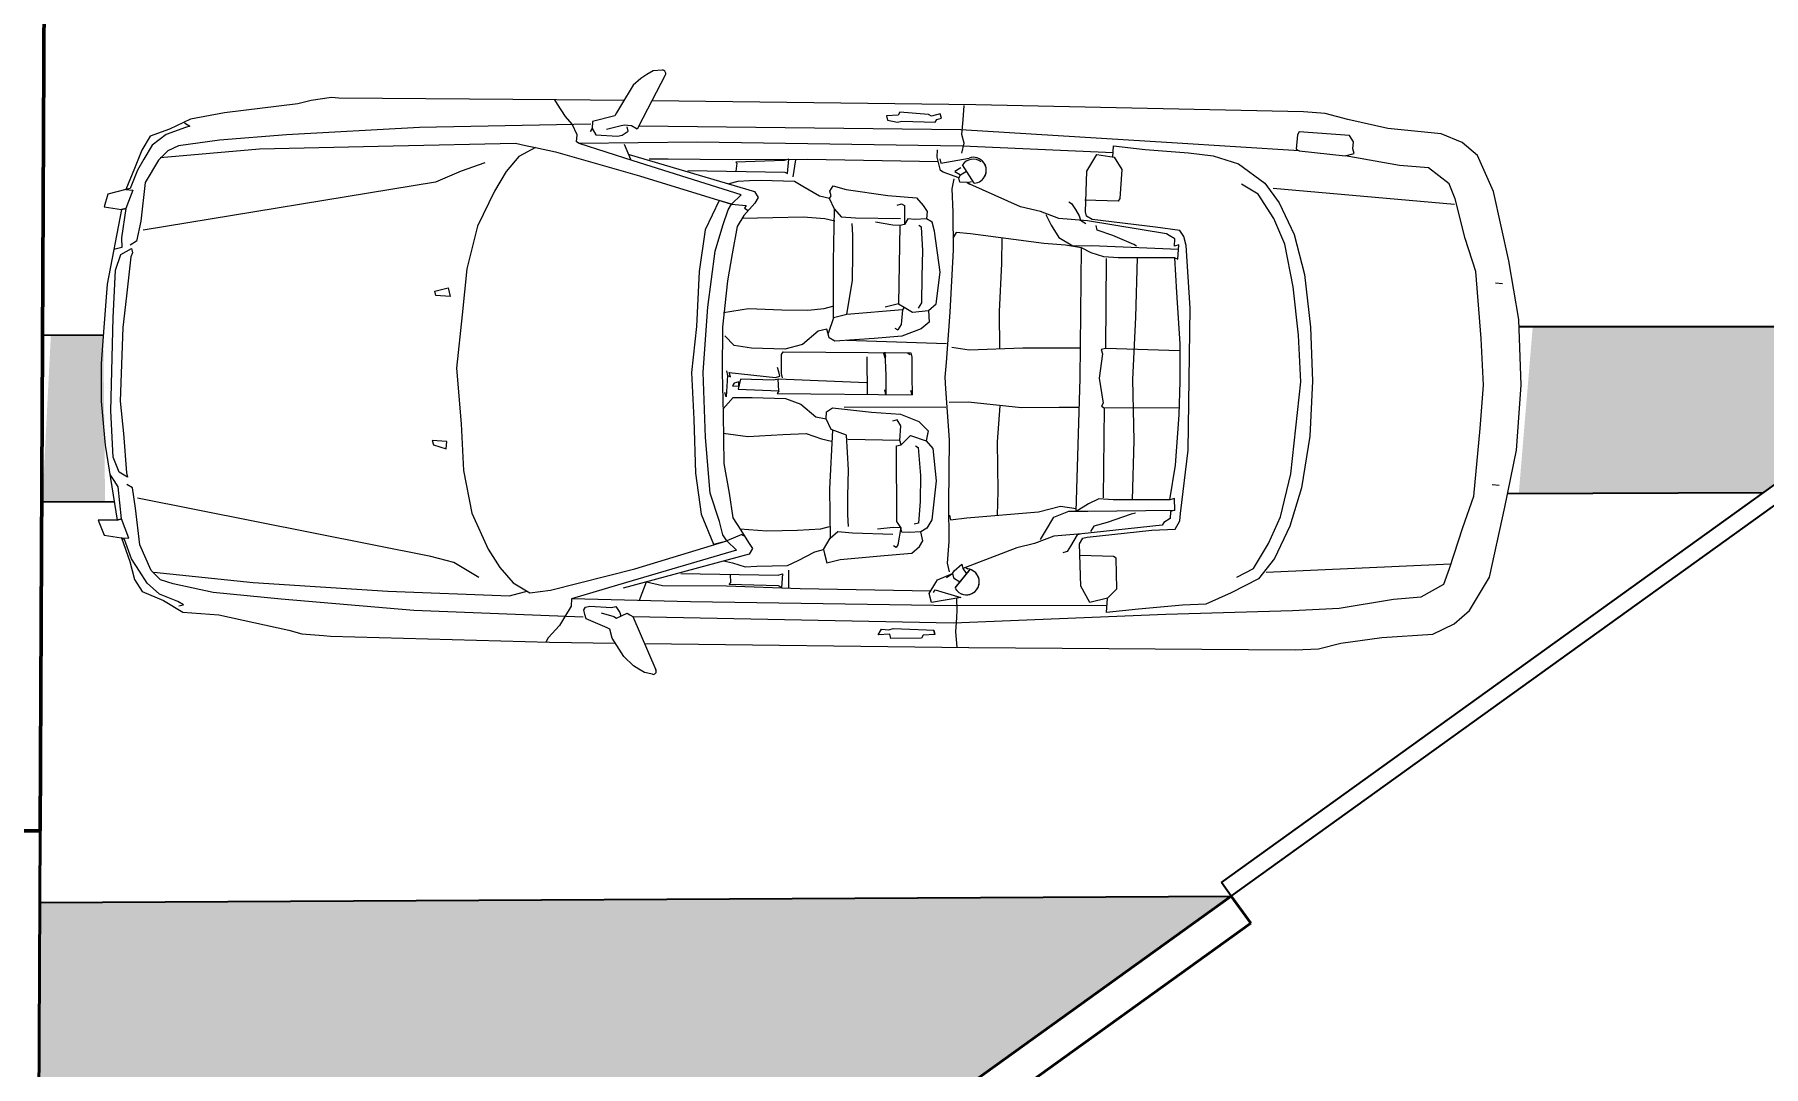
# Model space of a CAD drawing. Header units: millimetres. Extents: x 103208 to 171806, y -164 to 10038.
# Drawn here: x 117884 to 118401, y 5963 to 6272 of the extents above; entities that cross this region are included whole.
import ezdxf

# ---------------------------------------------------------------- set-up
doc = ezdxf.new("R2010")
doc.units = ezdxf.units.MM
doc.layers.add('ACESSORIOS', color=2, linetype='Continuous')
for name, color, linetype, lineweight in [('MEDIDAS', 7, 'Continuous', 0), ('Parede Baixa', 5, 'Continuous', 50), ('Parede Corte', 4, 'Continuous', 40), ('Vaga', 184, 'Continuous', 13)]:
    doc.layers.add(name, color=color, linetype=linetype, lineweight=lineweight)
doc.styles.add('Valéria', font='romantic.ttf', dxfattribs={"height": 10})
doc.dimstyles.new('Cota - 50', dxfattribs={"dimtxt": 10, "dimasz": 5, "dimexe": 10, "dimexo": 20, "dimgap": 5, "dimtad": 1, "dimtxsty": 'Valéria', "dimblk": 'DOT', "dimcen": 0, "dimclrd": 12, "dimclre": 12, "dimclrt": 2, "dimazin": 2, "dimtfac": 1, "dimtix": 1, "dimtmove": 0, "dimatfit": 3, "dimldrblk": 'DOT', "dimfxl": 1, "dimarcsym": 0})

# ---------------------------------------------------------------- blocks, each defined once
blk = doc.blocks.new('Audi A4 Cab dessus')
at = {"color": 0, "linetype": 'Continuous', "flags": 128}
for points in [[(0.841, -0.23), (0.8417, 0.7715), (0.838, 1.7799), (0.8336, 1.8519), (0.8155, 1.9203), (0.7966, 2.0469), (0.7841, 2.2046), (0.7524, 2.2693), (0.7105, 2.3167), (0.6068, 2.377), (0.3901, 2.4221), (0.2129, 2.4556), (0.0121, 2.4683), (-0.1902, 2.4586), (-0.3715, 2.4252), (-0.5852, 2.3759), (-0.696, 2.3247), (-0.7348, 2.2778), (-0.7613, 2.2123), (-0.7762, 2.0474), (-0.8019, 1.9236), (-0.8198, 1.853), (-0.824, 1.7861), (-0.834, 0.774), (-0.8347, -0.2263)], [(-0.3024, 2.385), (-0.301, 2.4073)], [(0.3203, 2.3816), (0.3217, 2.404)], [(0.7584, -0.2673), (0.7669, 0.7224), (0.7321, 1.3788), (0.7164, 1.7697), (0.7075, 1.9136), (0.6778, 2.0813), (0.6697, 2.1669), (0.6293, 2.2367), (0.5811, 2.2532), (0.4536, 2.2926), (0.3571, 2.3256), (0.1476, 2.3432), (0.0137, 2.3517), (-0.1303, 2.3428), (-0.3375, 2.3245), (-0.4383, 2.2905), (-0.5613, 2.2579), (-0.6073, 2.2384), (-0.6562, 2.1743), (-0.6618, 2.085), (-0.6903, 1.9165)], [(-0.5878, 1.695), (-0.5448, 2.256)], [(0.5992, 1.6874), (0.5666, 2.2577)], [(-0.6777, 1.1988), (-0.713, 1.201), (-0.7024, 1.2989), (-0.6939, 1.4328), (-0.6847, 1.5084), (-0.6618, 1.5876), (-0.6029, 1.6691), (-0.5418, 1.7145), (-0.4447, 1.7622), (-0.3216, 1.7947), (-0.159, 1.8159), (0.0073, 1.8233), (0.1772, 1.8171), (0.337, 1.7936), (0.4558, 1.7592), (0.556, 1.7126), (0.6201, 1.6637), (0.6641, 1.5803), (0.6995, 1.5019), (0.704, 1.4299), (0.7178, 1.2946), (0.7295, 1.1953), (0.6849, 1.1981), (0.6994, 1.1434), (0.6483, 1.1153), (0.518, 1.11), (0.5007, 1.1201), (0.4971, 1.1337), (0.4738, 1.3324), (0.4693, 1.4044), (0.4434, 1.4194), (0.4211, 1.4208), (0.2253, 1.4421), (0.0057, 1.4425), (-0.2138, 1.4429), (-0.4074, 1.4282), (-0.4348, 1.421), (-0.4535, 1.4087), (-0.4627, 1.3331), (-0.484, 1.1373), (-0.4941, 1.12), (-0.5077, 1.1164), (-0.633, 1.1198), (-0.6849, 1.1499), (-0.677, 1.2032), (-0.6396, 1.2278), (-0.5504, 1.2221), (-0.5417, 1.2171), (-0.5437, 1.1142)], [(-0.7038, 1.774), (-0.7241, 1.3809), (-0.7562, 0.7287), (-0.7561, -0.266), (-0.7475, -0.2711), (-0.7575, -0.2884), (-0.7589, -0.3107), (-0.7553, -0.3243), (-0.7445, -0.3654)], [(0.6159, 1.5968), (0.5877, 1.6478), (0.5099, 1.6931), (0.4271, 1.7297), (0.2946, 1.7604), (0.1521, 1.7739), (0.0095, 1.7873), (-0.1344, 1.7785), (-0.2834, 1.761), (-0.4151, 1.7334), (-0.4935, 1.698), (-0.5683, 1.649), (-0.5984, 1.5971)], [(-0.3692, 1.3944), (-0.3642, 1.4031), (-0.4088, 1.4059), (-0.4052, 1.3922), (-0.4275, 1.3936), (-0.4376, 1.3763), (-0.4426, 1.3677), (-0.4804, 1.1236), (-0.486, 1.0344), (-0.5075, 0.9775), (-0.5204, 0.9155), (-0.5885, 0.7585)], [(-0.4975, 0.9947), (-0.4651, 1.0106), (-0.4277, 1.0352), (-0.4026, 1.0784), (-0.4034, 1.1367), (-0.3953, 1.405)], [(0.3787, 1.3877), (0.2721, 1.4033), (0.1159, 1.4132), (0.013, 1.4152), (-0.1036, 1.4136), (-0.2613, 1.4011), (-0.3692, 1.3944), (-0.3668, 1.2195), (-0.3696, 1.1749), (-0.3811, 1.1353), (-0.3967, 1.1058), (-0.404, 1.0561), (-0.4082, 0.9891), (-0.4359, 0.7623), (-0.4387, 0.7177), (-0.4215, 0.7077)], [(0.411, 1.4035), (0.375, 1.4013), (0.3787, 1.3877), (0.3811, 1.2128), (0.3783, 1.1681), (0.3942, 1.1358), (0.4187, 1.0984), (0.007, 1.1064), (-0.3967, 1.1058)], [(-0.0813, 1.4122), (-0.0867, 1.184), (-0.0831, 1.1703), (-0.0695, 1.1739), (0.0061, 1.1647), (0.0831, 1.1777), (0.0918, 1.1727), (0.0968, 1.1814), (0.3747, 1.1818)], [(0.0968, 1.1814), (0.0936, 1.4146)], [(0.506, 0.9898), (0.48, 1.0049), (0.4368, 1.03), (0.4173, 1.076), (0.4165, 1.1343), (0.411, 1.4035), (0.4147, 1.3899), (0.437, 1.3885), (0.4492, 1.3698), (0.4579, 1.3648), (0.4871, 1.1165), (0.4907, 1.1028), (0.508, 1.0927), (0.5253, 1.0827), (0.5425, 1.0726), (0.5462, 1.059)], [(0.4213, 1.2819), (0.4249, 1.2682), (0.4517, 1.1949), (0.4625, 1.1539), (0.4798, 1.1438)], [(-0.4036, 1.2756), (-0.4086, 1.267), (-0.4352, 1.2014), (-0.4516, 1.1532), (-0.4653, 1.1496)], [(-0.3676, 1.2778), (-0.1841, 1.2752), (0.0081, 1.2676), (0.1967, 1.2737), (0.3803, 1.2711)], [(-0.6907, 1.1996), (-0.7065, 0.7346), (-0.7089, -0.0853), (-0.7004, -0.4488)], [(-0.0867, 1.184), (-0.3646, 1.1835)], [(0.6849, 1.1981), (0.6553, 1.2268), (0.561, 1.2238), (0.556, 1.2152), (0.554, 1.1122)], [(0.7072, 1.1967), (0.7137, 0.7303), (0.7113, -0.0896), (0.7061, -0.4567)], [(-0.5379, 1.0645), (-0.5329, 1.0732), (-0.5142, 1.0854), (-0.4955, 1.0977), (-0.4818, 1.1013), (-0.4717, 1.1186)], [(-0.0853, 0.7089), (-0.0775, 0.7622), (-0.0849, 0.9284), (-0.0865, 1.045), (-0.0873, 1.1033)], [(0.0846, 0.7027), (0.0838, 0.761), (0.0986, 0.9258), (0.097, 1.0424), (0.0962, 1.1007)], [(0.4344, 0.7075), (0.4481, 0.7111), (0.4422, 0.7608), (0.4203, 0.9818), (0.4022, 1.0501), (0.4093, 1.0985)], [(0.4871, 1.1165), (0.4951, 1.0308), (0.5182, 0.9711), (0.5327, 0.9164), (0.5985, 0.751)], [(-0.0805, 0.8565), (-0.1971, 0.8548), (-0.3447, 0.8597), (-0.4253, 0.8603)], [(0.0944, 0.8589), (0.206, 0.8519), (0.3586, 0.8557), (0.4329, 0.8551)], [(-0.5936, 0.7499), (-0.595, 0.7275), (-0.6086, 0.7239), (-0.6251, 0.6757), (-0.6301, 0.667), (-0.6711, 0.6562), (-0.6935, 0.6576)], [(-0.6661, 0.6648), (-0.6525, 0.6684), (-0.6697, 0.7553)], [(-0.5921, 0.7722), (-0.6482, 0.7354)], [(-0.6086, 0.7239), (-0.6173, 0.729), (-0.6295, 0.7477)], [(-0.5936, 0.7499), (-0.5972, 0.7635)], [(0.6266, 0.6999), (0.6143, 0.7186), (0.6057, 0.7236), (0.5848, 0.7473), (0.5985, 0.751), (0.6147, 0.7616)], [(0.5947, 0.7575), (0.5997, 0.7661)], [(0.5999, 0.7733), (0.6554, 0.7295)], [(0.6033, 0.7706), (0.6588, 0.7268)], [(-0.6842, 0.7332), (-0.7152, 0.7396), (-0.7425, 0.7324), (-0.7872, 0.7352), (-0.8318, 0.738)], [(-0.6396, 0.7304), (-0.6273, 0.7117), (-0.6173, 0.729)], [(0.6093, 0.7099), (0.582, 0.7027), (0.515, 0.7069), (0.3984, 0.7053), (0.2012, 0.7043), (0.0436, 0.6918), (0.0076, 0.6896), (-0.037, 0.6924), (-0.1933, 0.7022), (-0.3855, 0.7099), (-0.5021, 0.7083), (-0.574, 0.7038), (-0.605, 0.7103)], [(0.6735, 0.6611), (0.6648, 0.6661), (0.6877, 0.7453), (0.7044, 0.6547), (0.6771, 0.6474), (0.6425, 0.6675), (0.6339, 0.6726), (0.6143, 0.7186), (0.628, 0.7222), (0.6395, 0.742)], [(0.6914, 0.7317), (0.7273, 0.7339), (0.7497, 0.7325), (0.7943, 0.7297), (0.8417, 0.7352)], [(-0.6554, -0.2321), (-0.6562, -0.1738), (-0.6572, 0.0235), (-0.6605, 0.2567), (-0.6575, 0.6598)], [(-0.1975, 0.6353), (-0.2184, 0.659), (-0.3163, 0.6697), (-0.443, 0.6508), (-0.4703, 0.6435), (-0.4804, 0.6262), (-0.4781, 0.5902), (-0.4795, 0.5679), (-0.4623, 0.5579)], [(-0.0953, 0.6916), (-0.1014, 0.3828)], [(0.1019, 0.6926), (0.1045, 0.3788)], [(0.4787, 0.4852), (0.4728, 0.5348), (0.4742, 0.5571), (0.4555, 0.5449), (0.2223, 0.5416), (0.2187, 0.5553), (0.1891, 0.5841), (0.2056, 0.6323), (0.2293, 0.6532), (0.3287, 0.6649), (0.4489, 0.6528), (0.4748, 0.6378), (0.4871, 0.6191)], [(0.6508, -0.2254), (0.6611, -0.1761), (0.66, 0.0212), (0.6655, 0.2493), (0.6684, 0.6525)], [(0.8037, 0.6663), (0.7901, 0.6627)], [(-0.1981, 0.5547), (-0.182, 0.3834), (-0.1711, 0.3424), (-0.346, 0.3399), (-0.5073, 0.3411), (-0.5396, 0.3253), (-0.5483, 0.3303), (-0.562, 0.3267), (-0.5792, 0.3367), (-0.5678, 0.3763), (-0.5507, 0.5052), (-0.5451, 0.5945), (-0.5214, 0.6154), (-0.5027, 0.6276), (-0.4804, 0.6262)], [(-0.2039, 0.6043), (-0.2212, 0.6144), (-0.3018, 0.615), (-0.3824, 0.6156), (-0.4544, 0.6112), (-0.4594, 0.6025)], [(-0.4586, 0.5442), (-0.2168, 0.5424), (-0.2067, 0.5597), (-0.1916, 0.5856), (-0.1975, 0.6353), (-0.1615, 0.6375), (-0.1406, 0.6138), (-0.1175, 0.5541), (-0.1094, 0.4684), (-0.0991, 0.3468), (-0.1092, 0.3295), (-0.1365, 0.3223), (-0.1293, 0.2949), (-0.0875, 0.2475), (-0.073, 0.1928), (-0.075, 0.0899), (-0.0828, 0.0366), (-0.1116, 0.007)], [(0.0163, 0.1872), (0.0026, 0.1836), (-0.0557, 0.1827), (-0.0643, 0.1878), (-0.0664, 0.5822), (-0.0527, 0.5859), (0.0056, 0.5867), (0.0639, 0.5875), (0.0502, 0.5838)], [(0.0559, 0.1757), (0.0645, 0.1707), (0.0639, 0.5875)], [(0.473, 0.3959), (0.437, 0.3937), (0.3787, 0.3929), (0.2981, 0.3935), (0.1902, 0.3868), (0.1737, 0.3386), (0.1413, 0.3227), (0.119, 0.3241), (0.1067, 0.3428), (0.1188, 0.463), (0.1244, 0.5523), (0.1459, 0.6092), (0.1747, 0.6387), (0.2056, 0.6323)], [(0.2215, 0.5999), (0.2265, 0.6086), (0.3122, 0.6166), (0.3928, 0.616), (0.4598, 0.6118), (0.4634, 0.5982)], [(0.5444, 0.3197), (0.5581, 0.3233), (0.5854, 0.3306), (0.5746, 0.3716), (0.5607, 0.5069), (0.5526, 0.5925), (0.5317, 0.6163), (0.5144, 0.6263), (0.4871, 0.6191), (0.4893, 0.5831), (0.4879, 0.5608), (0.4742, 0.5571), (0.5275, 0.5493), (0.5362, 0.5443), (0.5311, 0.5356)], [(-0.522, 0.5347), (-0.5256, 0.5484), (-0.5206, 0.5571), (-0.4623, 0.5579), (-0.4586, 0.5442), (-0.46, 0.5219), (-0.4679, 0.4686)], [(-0.5073, 0.3411), (-0.4835, 0.3621), (-0.4807, 0.4067), (-0.4809, 0.5456)], [(-0.2168, 0.5424), (-0.2059, 0.5014)], [(-0.2067, 0.5597), (-0.1981, 0.5547), (-0.1534, 0.5519), (-0.1361, 0.5418)], [(-0.1359, 0.542), (-0.1409, 0.5334)], [(-0.0593, 0.5807), (-0.0643, 0.5721)], [(0.205, 0.5517), (0.1604, 0.5545), (0.1417, 0.5422), (0.1453, 0.5286)], [(0.2187, 0.5553), (0.205, 0.5517), (0.2038, 0.3905)], [(-0.0533, 0.5052), (-0.067, 0.5016), (0.005, 0.506), (0.0633, 0.5068)], [(-0.0637, 0.4982), (-0.05, 0.5018)], [(0.5837, 0.0112), (0.5895, 0.039), (0.6009, 0.0787), (0.5987, 0.1146), (0.5957, 0.2089), (0.5798, 0.2413), (0.5517, 0.2924), (0.5444, 0.3197), (0.5098, 0.3398), (0.4889, 0.3635), (0.4917, 0.4082), (0.4951, 0.5334)], [(-0.0525, 0.4469), (0.0641, 0.4485)], [(0.0281, 0.4463), (0.0199, 0.1735)], [(-0.182, 0.3834), (-0.2885, 0.3991), (-0.3692, 0.3997), (-0.4275, 0.3988), (-0.4634, 0.3966)], [(-0.5396, 0.3253), (-0.5461, 0.2943), (-0.5762, 0.2424), (-0.5913, 0.2165), (-0.5933, 0.1135), (-0.5911, 0.0776), (-0.5889, 0.0416), (-0.5816, 0.0142)], [(-0.4759, 0.0569), (-0.4789, 0.1512), (-0.4819, 0.2454), (-0.4777, 0.3124), (-0.4713, 0.3434)], [(-0.1836, 0.0026), (-0.1966, 0.0796), (-0.1946, 0.1825), (-0.194, 0.2632), (-0.1999, 0.3128), (-0.2071, 0.3402)], [(-0.1711, 0.3424), (-0.1229, 0.3259)], [(0.1133, 0.0046), (0.0784, 0.0354), (0.0776, 0.0937), (0.0796, 0.1966), (0.0961, 0.2449), (0.1349, 0.2917), (0.1413, 0.3227)], [(0.1753, 0.3432), (0.3572, 0.336), (0.5098, 0.3398)], [(0.1886, 0.006), (0.1978, 0.0816), (0.1912, 0.1896), (0.1868, 0.2616), (0.2032, 0.3098), (0.2097, 0.3408)], [(0.4833, 0.0603), (0.4885, 0.144), (0.4855, 0.2383), (0.4811, 0.3103), (0.4738, 0.3376)], [(-0.605, 0.2129), (-0.6582, 0.2207)], [(-0.621, -0.1132), (-0.62, 0.1869), (-0.615, 0.1956), (-0.6597, 0.1984), (-0.656, 0.1847), (-0.6488, 0.0354), (-0.6454, 0.0386), (-0.6205, 0.035)], [(0.0101, 0.0173), (0.0151, 0.0259), (0.0014, 0.0223), (0.0149, 0.1649), (0.0112, 0.1785), (-0.0024, 0.1749), (-0.0161, 0.1713)], [(0.6094, 0.2126), (0.6646, 0.2133)], [(0.6243, -0.12), (0.6252, 0.1802), (0.6216, 0.1939), (0.6632, 0.191), (0.6582, 0.1824), (0.6559, 0.0297), (0.6503, 0.0347), (0.6248, 0.0329)], [(-0.6683, -0.294), (-0.5587, 0.0934), (-0.54, 0.1057), (-0.5227, 0.0957), (-0.4845, 0.0619), (-0.4499, 0.0418), (-0.3657, 0.0275), (-0.2815, 0.0132), (-0.1389, -0.0002), (0, 0), (0.1303, 0.0052), (0.2829, 0.0091), (0.3735, 0.0258), (0.4505, 0.0388), (0.4879, 0.0634), (0.5253, 0.0879), (0.544, 0.1002), (0.5613, 0.0901), (0.6713, -0.2977)], [(0.5066, 0.0756), (0.5039, 0.07), (0.5016, 0.067), (0.5211, 0.0209), (0.5024, 0.0087), (0.4614, -0.0022), (0.3744, -0.0325), (0.2031, -0.0486), (0.0008, -0.0583), (-0.2, -0.0457), (-0.3735, -0.0258), (-0.4528, -0.0028), (-0.501, 0.0136), (-0.5183, 0.0237), (-0.5155, 0.0683), (-0.5068, 0.0633), (-0.4998, 0.0754)], [(-0.5183, 0.0237), (-0.5479, 0.0524), (-0.6496, -0.2817), (-0.7004, -0.4488), (-0.7054, -0.4574), (-0.7278, -0.456), (-0.7601, -0.4719), (-0.7838, -0.4928), (-0.8212, -0.5174), (-0.8349, -0.5263)], [(-0.643, -1.7429), (-0.673, -1.4363), (-0.6873, -1.0232), (-0.6994, -0.646), (-0.693, -0.6151), (-0.6865, -0.5841), (-0.6737, -0.5222), (-0.6035, -0.2622), (-0.5183, 0.0237), (-0.5298, -0.0149), (-0.4383, -0.0575), (-0.3094, -0.0746), (-0.1395, -0.0808), (0.003, -0.0943), (0.147, -0.0854), (0.3132, -0.078), (0.4399, -0.0591), (0.532, -0.0201), (0.5211, 0.0209)], [(-0.6865, -0.5841), (-0.6584, -0.6352), (-0.6115, -0.674), (-0.551, -0.7091), (-0.4422, -0.7608), (-0.3098, -0.7916), (-0.1672, -0.805), (-0.0024, -0.8199), (0.1689, -0.8038), (0.3129, -0.7949), (0.4446, -0.7674), (0.5554, -0.7161), (0.6114, -0.6793), (0.6589, -0.6375), (0.689, -0.5856), (0.6796, -0.5223), (0.6108, -0.2625), (0.5211, 0.0209), (0.5499, 0.0505), (0.654, -0.2876), (0.7061, -0.4567), (0.7284, -0.4581), (0.763, -0.4782), (0.789, -0.4933), (0.8272, -0.5271), (0.8406, -0.5349)], [(-0.0036, 0.0137), (0.0101, 0.0173), (0.077, 0.0131), (0.0633, 0.0095)], [(-0.93, -0.1951), (-0.9282, -0.2238), (-0.916, -0.2425), (-0.9037, -0.2612), (-0.8828, -0.285), (-0.8223, -0.3201), (-0.7963, -0.3352), (-0.7877, -0.3402), (-0.7696, -0.4086), (-0.7473, -0.41), (-0.7286, -0.3977), (-0.7243, -0.3308), (-0.728, -0.3171), (-0.7402, -0.2984), (-0.7539, -0.302)], [(-0.7561, -0.266), (-0.9155, -0.1855)], [(0.9361, -0.2045), (0.9311, -0.2289), (0.921, -0.2462), (0.911, -0.2635), (0.8822, -0.2931), (0.8261, -0.3299), (0.7988, -0.3371), (0.7938, -0.3457), (0.7672, -0.4113), (0.7536, -0.4149), (0.7399, -0.4185), (0.7312, -0.4135), (0.7276, -0.3998), (0.7318, -0.3329), (0.7282, -0.3192), (0.7469, -0.3069), (0.7579, -0.304)], [(0.7477, -0.3652), (0.7592, -0.3256), (0.7642, -0.317), (0.7483, -0.2846), (0.7533, -0.276), (0.7584, -0.2673), (0.9222, -0.1934)], [(0.7077, -0.2469), (0.6508, -0.2254)], [(-0.8348, -0.3129), (-0.8349, -0.521), (-0.8324, -1.1933), (-0.8339, -1.2156), (-0.8244, -1.2789), (-0.8135, -1.3199), (-0.783, -1.5459), (-0.7626, -1.6503), (-0.7309, -1.715), (-0.7078, -1.7747), (-0.6645, -1.7998), (-0.6076, -1.8213), (-0.5421, -1.8479), (-0.5276, -1.9026), (-0.488, -1.914), (-0.4802, -1.8607), (-0.4838, -1.8471), (-0.4802, -1.8607), (-0.2498, -1.9021), (-0.1159, -1.9106), (-0.0043, -1.9176), (0.1123, -1.916), (0.2476, -1.9021), (0.4786, -1.8629), (0.4794, -1.9212), (0.5255, -1.9017), (0.5333, -1.8484), (0.6067, -1.8217), (0.6614, -1.8072), (0.6988, -1.7826), (0.7253, -1.7171), (0.7605, -1.6566), (0.7675, -1.545), (0.8125, -1.3283), (0.824, -1.2887), (0.8282, -1.2217), (0.8296, -1.1994), (0.8408, -0.5235), (0.841, -0.3201)], [(-0.7006, -0.3099), (-0.6546, -0.2904)], [(-0.7609, -0.4136), (-0.745, -0.9434), (-0.717, -1.3529), (-0.6987, -1.5602), (-0.6798, -1.6868), (-0.6639, -1.7192), (-0.6344, -1.748), (-0.5652, -1.7882), (-0.445, -1.8002), (-0.3831, -1.8131), (-0.3708, -1.8318)], [(0.7622, -0.4199), (0.7472, -0.9433), (0.7168, -1.3536), (0.6992, -1.5631), (0.6734, -1.6869), (0.662, -1.7266), (0.6332, -1.7561), (0.5548, -1.7915), (0.4418, -1.8068), (0.3785, -1.8162), (0.3685, -1.8335)], [(0.6383, -1.7475), (0.6666, -1.4401), (0.6883, -1.0247), (0.6985, -0.6489), (0.6913, -0.6216), (0.684, -0.5942)], [(-0.6381, -0.7395), (-0.6113, -0.8129), (-0.5759, -0.8913), (-0.4176, -1.793)], [(0.6432, -0.744), (0.598, -0.8218), (0.5801, -0.8924), (0.4109, -1.8004)], [(-0.7504, -1.669), (-0.7403, -1.6517), (-0.7367, -1.6653), (-0.7136, -1.725), (-0.6804, -1.7675), (-0.6372, -1.7926), (-0.6026, -1.8127), (-0.5457, -1.8342), (-0.5421, -1.8479), (-0.5407, -1.8256), (-0.4838, -1.8471), (-0.3928, -1.8591), (-0.3638, -1.8582), (-0.3573, -1.8828)], [(0.7418, -1.6688), (0.7382, -1.6552), (0.7281, -1.6725), (0.7066, -1.7294), (0.6728, -1.7676), (0.6354, -1.7921), (0.5981, -1.8166), (0.5383, -1.8397), (0.5333, -1.8484), (0.5347, -1.8261), (0.475, -1.8492)], [(-0.1454, -1.8818), (-0.293, -1.877), (-0.3412, -1.8605), (-0.3609, -1.8284), (-0.3472, -1.8248), (-0.3348, -1.8296), (-0.2146, -1.8416), (-0.1167, -1.8523), (0.1115, -1.8577), (0.2108, -1.846), (0.3325, -1.8357), (0.3461, -1.8321), (0.3311, -1.8581), (0.285, -1.8776), (0.1411, -1.8864), (-0.1454, -1.8818)], [(0.475, -1.8492), (0.3757, -1.8609), (0.357, -1.8731), (0.3383, -1.8854)]]:
    blk.add_lwpolyline(points, dxfattribs=at)
for points in [[(-0.6976, 1.9439), (-0.7113, 1.9403), (-0.7336, 1.9417), (-0.7523, 1.9294), (-0.7621, 1.7732), (-0.7535, 1.7682), (-0.7088, 1.7654), (-0.7038, 1.774), (-0.6903, 1.9165)], [(-0.5936, 0.7499), (-0.5885, 0.7585)], [(-0.7791, 0.6495), (-0.7878, 0.6546), (-0.7914, 0.6682), (-0.805, 0.6646), (-0.7978, 0.6373), (-0.8028, 0.6286), (-0.8085, 0.5394), (-0.7998, 0.5343), (-0.7976, 0.4983), (-0.7839, 0.502), (-0.7775, 0.5329), (-0.7811, 0.5466)], [(0.7901, 0.6627), (0.8037, 0.6663), (0.806, 0.6303), (0.8146, 0.6253), (0.8176, 0.531), (0.804, 0.5274), (0.8062, 0.4914), (0.7889, 0.5015), (0.7903, 0.5238), (0.7867, 0.5375), (0.7887, 0.6404)], [(0.0496, 0.5032), (0.0633, 0.5068)], [(0.0559, 0.1757), (0.0199, 0.1735), (0.0235, 0.1598), (0.0215, 0.0569), (0.0525, 0.0505)], [(0.0338, 0.0382), (0.0424, 0.0332), (0.0436, 0.0523), (0.0302, 0.0519)], [(-0.7386, -0.415), (-0.7473, -0.41)], [(-0.2398, -0.8901), (-0.2506, -0.849), (-0.2233, -0.8418), (-0.2261, -0.8864)], [(0.2353, -0.8886), (0.2468, -0.849), (0.2244, -0.8476), (0.2216, -0.8922)], [(0.4786, -1.8629), (0.475, -1.8492)]]:
    blk.add_lwpolyline(points, close=True, dxfattribs=at)
for points in [[(-0.6074, 0.8003, 0.753554), (-0.6697, 0.7553)], [(-0.5921, 0.7722, 0.624869), (-0.6592, 0.7981)], [(0.6673, 0.7905, 0.624869), (0.5997, 0.7661)], [(0.6768, 0.7474, 0.753554), (0.6155, 0.7938)], [(-0.6586, 0.7925, 0.429634), (-0.6482, 0.7354)], [(0.6606, 0.7278, 0.429634), (0.6723, 0.7847)], [(-0.9155, -0.1855, 0.579223), (-0.93, -0.1951)], [(0.9361, -0.2045, 0.612971), (0.9222, -0.1934)]]:
    blk.add_lwpolyline(points, format="xyb", dxfattribs=at)
blk = doc.blocks.new('_Dot')
at = {"color": 0, "linetype": 'ByBlock', "lineweight": -2}
blk.add_line((-0.5, 0), (-1, 0), dxfattribs=at)
at = {"color": 0, "linetype": 'ByBlock', "const_width": 0.5}
blk.add_lwpolyline([(-0.25, 0, 1), (0.25, 0, 1)], format="xyb", close=True, dxfattribs=at)
blk = doc.blocks.new('*D888')
at = {"layer": 'Defpoints', "color": 0, "transparency": 16777216}
for p in [(119310.37, 6770.07, 9825), (119409.15, 6632.8), (116870.38, 5014.37, 9825)]:
    blk.add_point(p, dxfattribs=at)
at = {"layer": 'MEDIDAS', "color": 12, "lineweight": -2, "transparency": 16777216}
for p, q in [((119322.05, 6753.84), (119414.99, 6624.68)), ((116973.22, 4880.02), (119405.09, 6629.88)), ((116882.06, 4998.14), (116975, 4868.98))]:
    blk.add_line(p, q, dxfattribs=at)
at = {"layer": 'MEDIDAS', "color": 12, "lineweight": -2, "transparency": 16777216, "xscale": 5, "yscale": 5, "zscale": 5}
for p, rotation in [((119409.15, 6632.8), 35.73698977606095), ((116969.16, 4877.1), 215.736989776061)]:
    blk.add_blockref('_Dot', p, dxfattribs=dict(at, rotation=rotation))
at = {"layer": 'MEDIDAS', "color": 2, "transparency": 16777216, "insert": (118183.23, 5763.18), "char_height": 10, "attachment_point": 5, "rotation": 35.737, "style": 'Valéria'}
blk.add_mtext('3006', dxfattribs=at)

msp = doc.modelspace()

# ---------------------------------------------------------------- hatches: boundary and pattern name
h = msp.add_hatch()
h.set_pattern_fill('GRASS2', color=74, scale=15, pattern_type=2)
h.set_pattern_definition([(360, (3778.935, 51.527), (15, 15), [2.25, -0.45, 0.6, -0.45, 2.25, -9]), (360, (3778.185, 51.977), (15, 15), [1.5, -1.125, 2.25, -1.125, 1.5, -7.5]), (360, (3783.435, 57.977), (15, 15), [1.875, -0.75, 1.875, -10.5]), (360, (3775.935, 60.977), (15, 15), [0.75, -1.5, 0.75, -12]), (90, (3777.435, 60.977), (-15, 15), [1.35, -13.65]), (90, (3781.935, 51.977), (-15, 15), [1.5, -13.5]), (90, (3785.685, 57.977), (-15, 15), [1.5, -13.5]), (45, (3783.885, 51.827), (1e-14, 15), [1.5, -19.7132034]), (135, (3779.985, 51.827), (-15, 1e-14), [1.5, -19.7132034]), (63.434949, (3783.435, 51.9024), (8e-10, 15), [1.5, -32.0410197]), (75.9637565, (3782.685, 51.9774), (5e-10, 15), [1.5, -60.3465844]), (75.9637565, (3786.435, 57.9774), (5e-10, 15), [1.2, -60.6465844]), (75.9637565, (3777.735, 60.9774), (5e-10, 15), [1.05, -60.7965844]), (104.0362435, (3781.185, 51.9774), (-5e-10, 15), [1.5, -60.3465844]), (104.0362435, (3784.935, 57.9774), (-5e-10, 15), [1.2, -60.6465844]), (104.0362435, (3777.135, 60.9774), (-5e-10, 15), [1.05, -60.7965844]), (116.565051, (3780.435, 51.9024), (-6e-09, 15), [1.5, -32.041002])])
h.paths.add_polyline_path([(117888.41814, 6181.74362), (117904.12848, 6181.74362), (117904.64535, 6131.78817), (117885.86585, 6131.77157)])
h.paths.add_polyline_path([(118332.26482, 6183.92215), (118470.50984, 6184.21494), (118401.3953, 6134.48487), (118328.12908, 6134.48487)])
h.paths.add_polyline_path([(119116.79296, 6836.29592), (119228.14884, 6836.29592)], flags=16)
h.paths.add_polyline_path([(119027.42378, 6874.73536), (119362.70736, 6874.73536), (119362.73477, 6819.78742), (119026.81621, 6578.33489)])
h.paths.add_polyline_path([(119145.69104, 6990.63436), (119148.40576, 6990.58346), (119027.66125, 6990.58346), (119027.66125, 6954.70908), (119362.66579, 6954.70908), (119362.66579, 6990.58346), (119258.72981, 6990.58346), (119256.0151, 6990.63436)])
h.paths.add_polyline_path([(118660.48601, 6389.06165), (118550.24495, 6389.06165)], flags=16)
h.paths.add_polyline_path([(118452.68958, 6499.9031), (118917.81218, 6499.9031), (118566.66398, 6247.24103), (118452.68958, 6247.24103)])
h.paths.add_polyline_path([(117918.60567, 5942.82822), (117918.60567, 5834.80874)], flags=16)
h.paths.add_polyline_path([(117885.14773, 6011.68096), (118241.96614, 6013.61083), (117883.92899, 5755.99195)])

# ---------------------------------------------------------------- linework, layer by layer
for p, q in [((118328.20051, 6184.25291), (118470.50984, 6184.21494, 9825)), ((117885.95804, 6181.68266, 9825), (117904.11442, 6181.78603)), ((117885.71973, 6131.68581, 9825), (117907.36774, 6131.8029, 9825)), ((118324.7732, 6134.25407), (118401.38128, 6134.47479, 9825)), ((117885.14773, 6011.68096, 9825), (118241.96614, 6013.61083, 9825)), ((118200.88844, 5984.05415), (118200.88844, 5984.05415, 9825))]:
    msp.add_line(p, q)
at = {"layer": 'ACESSORIOS'}
for p, q in [((118239.04587, 6017.6694, 9825), (118563.74473, 6251.30034, 9825)), ((118241.96614, 6013.61083, 9825), (118566.665, 6247.24177, 9825)), ((118241.96614, 6013.61083, 9825), (118239.04587, 6017.6694, 9825))]:
    msp.add_line(p, q, dxfattribs=at)
at = {"layer": 'Parede Baixa'}
for q in [(117886.50935, 6297.34611, 9825), (117778.78686, 6033.61196, 9825)]:
    msp.add_line((117885.24984, 6033.1045, 9825), q, dxfattribs=at)
at = {"layer": 'Parede Corte'}
for p, q in [((117883.92899, 5755.99195, 9825), (117885.24984, 6033.1045, 9825)), ((117883.92899, 5755.99195, 9825), (118241.96614, 6013.61083, 9825)), ((118241.96614, 6013.61083, 9825), (118247.80309, 6005.49867, 9825)), ((117596.78548, 5537.05746, 9825), (118247.80309, 6005.49867, 9825))]:
    msp.add_line(p, q, dxfattribs=at)

# ---------------------------------------------------------------- block references
at = {"layer": 'Vaga', "xscale": 96.996, "yscale": 96.996, "zscale": 96.996, "rotation": 269.3422651819478}
msp.add_blockref('Audi A4 Cab dessus', (118089.45454, 6170.61826), dxfattribs=at)

# ---------------------------------------------------------------- dimensions: what is measured, and where the dimension line sits
at = {"layer": 'MEDIDAS'}
dim = msp.add_aligned_dim(p1=(116870.38258, 5014.37259, 9825), p2=(119310.3727, 6770.07308, 9825), distance=-169.12081, dimstyle='Cota - 50', dxfattribs=at)
dim.commit()
dim.dimension.update_dxf_attribs({"geometry": '*D888', "text_midpoint": (118183.2282, 5763.18349)})

doc.saveas('drawing.dxf')
